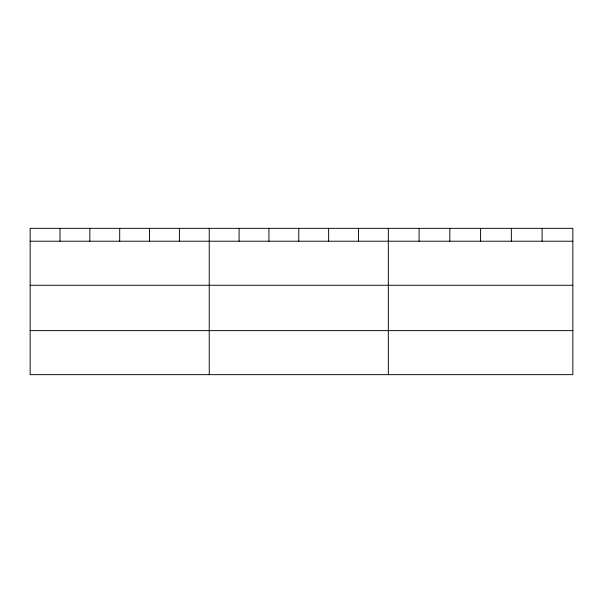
<?xml version="1.0" encoding="UTF-8"?>
<svg xmlns="http://www.w3.org/2000/svg" width="603" height="603" viewBox="0 0 603 603"><rect width="100%" height="100%" fill="white"/><g stroke="black" fill="none" stroke-linecap="round" stroke-linejoin="round"><path stroke-width="0.9" d="M572.85 241.215L572.85 374.659L30.15 374.659L30.15 228.341L572.85 228.341L572.85 241.215L30.15 241.215M30.15 285.257L572.85 285.257M30.15 330.625L572.85 330.625M542.097 228.341L542.097 241.215M511.344 228.341L511.344 241.215M480.591 228.341L480.591 241.215M449.838 228.341L449.838 241.215M419.085 228.341L419.085 241.215M388.332 228.341L388.332 374.659M358.484 228.341L358.484 241.215M328.635 228.341L328.635 241.215M298.786 228.341L298.786 241.215M268.938 228.341L268.938 241.215M239.09 228.341L239.09 241.215M209.241 228.341L209.241 374.659M179.393 228.341L179.393 241.215M149.544 228.341L149.544 241.215M119.696 228.341L119.696 241.215M89.847 228.341L89.847 241.215M59.998 228.341L59.998 241.215"/></g></svg>
